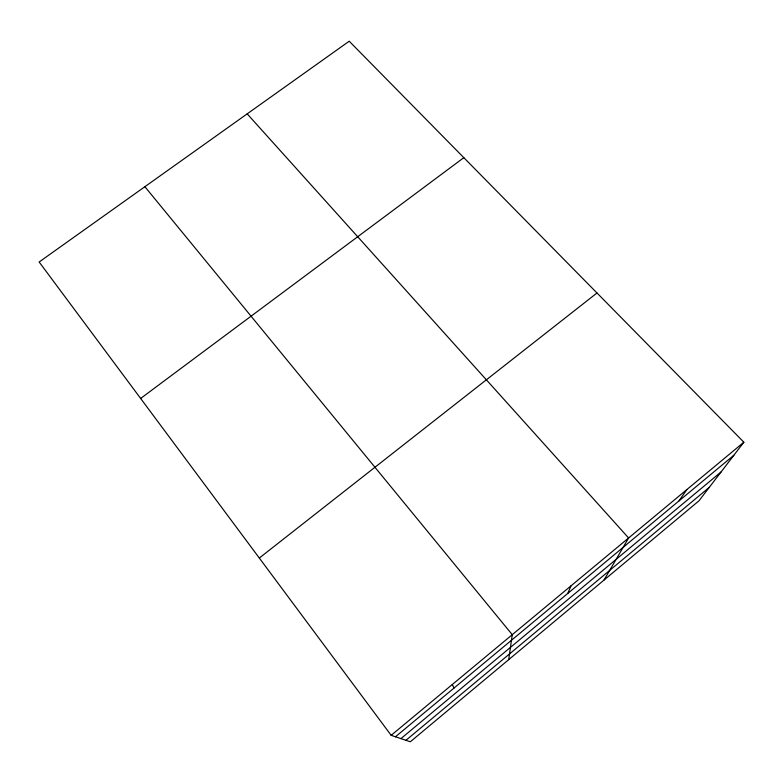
<?xml version="1.0" encoding="UTF-8"?>
<svg xmlns="http://www.w3.org/2000/svg" width="783" height="783" viewBox="0 0 783 783"><rect width="100%" height="100%" fill="white"/><g stroke="black" fill="none" stroke-linecap="round" stroke-linejoin="round"><path stroke-width="1.17" d="M508.715 659.638L512.248 634.68L144.884 186.706M567.802 593.406L571.003 585.85M603.977 580.115L628.612 537.98L247.193 113.858M678.998 500.914L686.808 489.61M743.85 442.209L698.994 500.797L410.312 741.785L391.157 735.325L39.15 261.992L349.208 41.215L743.85 442.209L391.157 735.325M400.925 738.614L721.104 471.924M405.937 740.307L709.32 487.31M395.474 736.774L733.837 455.285M259.31 558.034L596.989 292.989M140.637 398.459L463.82 157.677M452.31 684.499L454.023 688.071"/></g></svg>
